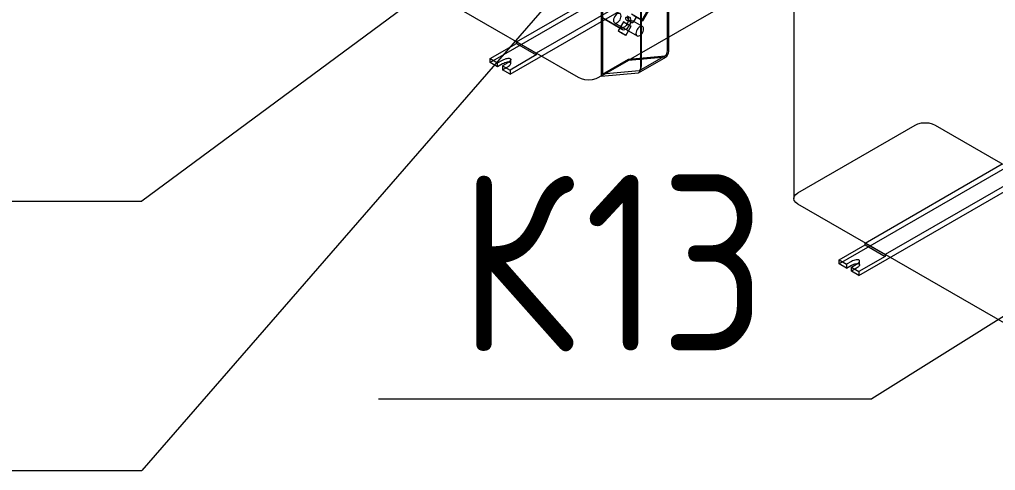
# Model space of a CAD drawing. Header units: millimetres. Extents: x -88595 to 880822, y -1054509 to -148035.
# Drawn here: x 413086 to 414470, y -311671 to -311031 of the extents above; entities that cross this region are included whole.
import ezdxf

# ---------------------------------------------------------------- set-up
doc = ezdxf.new("R2010")
doc.units = ezdxf.units.MM
doc.layers.add('Марки', color=7, linetype='Continuous', lineweight=20)
doc.layers.add('Оборудование', color=7, linetype='Continuous', lineweight=18)
doc.styles.add('$10$GOST Common', font='GOST_Common.ttf', dxfattribs={"width": 0.9, "height": 250})

# ---------------------------------------------------------------- blocks, each defined once
blk = doc.blocks.new('$0$ADSK_Наружный блок кондиционера сплит-системы1 - AS50PHP3HRA-4475079-В_ОВ3_4')
at = {"layer": 'Оборудование'}
for p, q in [((-3092, 2531.7), (-3092, 2088.4)), ((-3086.1, 2096.5), (-2919.9, 2192.5)), ((-2891.6, 2192.5), (-2354.2, 1882.2)), ((-2759.1, 2150.6), (-3027.8, 1995.5)), ((-2999.5, 1979.2), (-2730.8, 2134.3)), ((-2990.6, 2025.1), (-2796.2, 2137.4)), ((-2767.9, 2121), (-2962.4, 2008.8)), ((-2548.7, 1770), (-3086.1, 2080.2)), ((-3027.8, 2001.1), (-2990.6, 2022.5)), ((-2990.6, 2022.5), (-2990.6, 2025.1)), ((-2990.6, 2025.1), (-2962.4, 2008.8)), ((-2990.6, 2022.5), (-2962.4, 2006.2)), ((-2962.4, 2008.8), (-2962.4, 2006.2)), ((-3027.8, 1995.5), (-3027.8, 2001.1)), ((-3027.8, 2001.1), (-3017.2, 1994.9)), ((-3017.2, 1989.4), (-3027.8, 1995.5)), ((-3010.1, 1999), (-3017.2, 1994.9)), ((-3017.2, 1994.9), (-3017.2, 1989.4)), ((-3010.1, 1990.9), (-3003, 1994.9)), ((-2962.4, 2006.2), (-2999.5, 1984.7)), ((-2998.6, 1994.2), (-2998.6, 1999.7)), ((-3017.2, 1989.4), (-3010.1, 1993.5)), ((-3010.1, 1990.9), (-2999.5, 1984.7)), ((-3010.1, 1985.3), (-3010.1, 1990.9)), ((-3003, 1989.4), (-3010.1, 1985.3)), ((-2999.5, 1979.2), (-3010.1, 1985.3)), ((-2999.5, 1984.7), (-2999.5, 1979.2))]:
    blk.add_line(p, q, dxfattribs=at)
for points in [[(-2919.9, 2192.5, 0), (-2915.8, 2194.3, 0), (-2911, 2195.5, 0), (-2905.8, 2195.9, 0), (-2900.6, 2195.5, 0), (-2895.8, 2194.3, 0), (-2891.6, 2192.5, 0)], [(-3086.1, 2080.2, 0), (-3089.3, 2082.6, 0), (-3091.3, 2085.4, 0), (-3092, 2088.4, 0), (-3091.3, 2091.4, 0), (-3089.3, 2094.2, 0), (-3086.1, 2096.5, 0)], [(-3003, 1994.9, 0), (-3001.6, 1995.8, 0), (-3000.4, 1996.8, 0), (-2999.5, 1997.7, 0), (-2998.9, 1998.6, 0), (-2998.7, 1999.5, 0), (-2998.7, 2000.2, 0), (-2999.2, 2000.8, 0), (-2999.9, 2001.3, 0), (-3000.9, 2001.5, 0), (-3002.2, 2001.5, 0), (-3003.7, 2001.4, 0), (-3005.3, 2001, 0), (-3006.9, 2000.5, 0), (-3008.5, 1999.8, 0), (-3010.1, 1999, 0)], [(-3010.1, 1993.5, 0), (-3008.5, 1994.3, 0), (-3006.9, 1995, 0), (-3005.3, 1995.5, 0), (-3003.7, 1995.8, 0), (-3002.2, 1996, 0), (-3000.9, 1995.9, 0), (-2999.9, 1995.7, 0), (-2999.2, 1995.3, 0), (-2998.7, 1994.7, 0), (-2998.7, 1993.9, 0), (-2998.9, 1993.1, 0), (-2999.5, 1992.2, 0), (-3000.4, 1991.2, 0), (-3001.6, 1990.3, 0), (-3003, 1989.4, 0)]]:
    blk.add_polyline3d(points, dxfattribs=at)
blk = doc.blocks.new('$0$ADSK_Наружный блок кондиционера сплит-системы1 - AS24TL5HRA-A-4475077-В_ОВ3_4')
at = {"layer": 'Оборудование'}
for p, q in [((-4233.1, 2757.1), (-4770.5, 3067.3)), ((-4201.2, 2938.3), (-4201.2, 2759.1)), ((-4199.5, 2937.5), (-4199.5, 2762)), ((-4089.9, 2933.6), (-4358.6, 2778.5)), ((-4330.3, 2762.2), (-4061.6, 2917.3)), ((-4321.4, 2808.1), (-4127, 2920.4)), ((-4098.7, 2904), (-4293.2, 2791.8)), ((-4107.2, 2795.8), (-4107.2, 2882)), ((-4105.8, 2881.2), (-4105.8, 2795)), ((-4038.6, 2853), (-4204.8, 2757.1)), ((-4144.7, 2772.6), (-4144.7, 2858.8)), ((-4144.3, 2860.6), (-4144.3, 2774.4)), ((-4135.3, 2852.4), (-4143.3, 2838.5)), ((-4174.3, 2827.5), (-4199.3, 2842)), ((-4195.8, 2839.9), (-4170.8, 2825.5)), ((-4143.3, 2838.5), (-4158.1, 2847.1)), ((-4155.3, 2835.8), (-4151.1, 2843)), ((-4155.1, 2845.3), (-4141.9, 2837.7)), ((-4141.9, 2837.7), (-4143.3, 2838.5)), ((-4141.9, 2837.7), (-4133.9, 2851.5)), ((-4182.1, 2834.8), (-4150.2, 2816.4)), ((-4169.6, 2836.4), (-4177.1, 2823.4)), ((-4166.1, 2817.1), (-4158.6, 2830)), ((-4142.6, 2829.6), (-4155.8, 2837.2)), ((-4358.6, 2784.1), (-4321.4, 2805.5)), ((-4321.4, 2805.5), (-4321.4, 2808.1)), ((-4321.4, 2808.1), (-4293.2, 2791.8)), ((-4321.4, 2805.5), (-4293.2, 2789.2)), ((-4358.6, 2778.5), (-4358.6, 2784.1)), ((-4358.6, 2784.1), (-4348, 2777.9)), ((-4293.2, 2789.2), (-4330.3, 2767.7)), ((-4293.2, 2791.8), (-4293.2, 2789.2)), ((-4199.5, 2762), (-4162.3, 2783.5)), ((-4162.3, 2783.5), (-4110.2, 2788.1)), ((-4109.3, 2786.3), (-4162.3, 2781.6)), ((-4162.3, 2781.6), (-4162.3, 2783.5)), ((-4148.1, 2763.9), (-4109.3, 2786.3)), ((-4110.2, 2788.1), (-4147.3, 2766.7)), ((-4348, 2772.4), (-4358.6, 2778.5)), ((-4348, 2777.9), (-4340.9, 2782)), ((-4348, 2772.4), (-4348, 2777.9)), ((-4340.9, 2776.5), (-4348, 2772.4)), ((-4333.8, 2777.9), (-4340.9, 2773.9)), ((-4340.9, 2773.9), (-4330.3, 2767.7)), ((-4340.9, 2773.9), (-4340.9, 2768.3)), ((-4340.9, 2768.3), (-4333.8, 2772.4)), ((-4329.4, 2777.2), (-4329.4, 2782.7)), ((-4162.3, 2781.6), (-4201.2, 2759.1)), ((-4330.3, 2762.2), (-4340.9, 2768.3)), ((-4330.3, 2767.7), (-4330.3, 2762.2)), ((-4201.2, 2759.1), (-4148.1, 2763.9)), ((-4147.3, 2766.7), (-4199.5, 2762))]:
    blk.add_line(p, q, dxfattribs=at)
for points in [[(-4174.4, 2848, 0), (-4175.6, 2848.3, 0), (-4176.9, 2848.2, 0), (-4178.3, 2847.6, 0), (-4179.7, 2846.6, 0), (-4181, 2845.2, 0), (-4182.1, 2843.6, 0), (-4182.9, 2841.8, 0), (-4183.5, 2840, 0), (-4183.6, 2838.3, 0), (-4183.5, 2836.8, 0), (-4182.9, 2835.6, 0), (-4182.1, 2834.8, 0)], [(-4182.1, 2834.8, 0), (-4181, 2834.4, 0), (-4179.7, 2834.6, 0), (-4178.3, 2835.2, 0), (-4176.9, 2836.2, 0), (-4175.6, 2837.5, 0), (-4174.4, 2839.2, 0), (-4173.6, 2841, 0), (-4173.1, 2842.8, 0), (-4172.9, 2844.5, 0), (-4173.1, 2846, 0), (-4173.6, 2847.2, 0), (-4174.4, 2848, 0)], [(-4164.3, 2844.9, 0), (-4163.2, 2843.8, 0), (-4162.5, 2842.3, 0), (-4162.2, 2840.3, 0), (-4162.5, 2838, 0), (-4163.2, 2835.7, 0), (-4164.3, 2833.3, 0), (-4165.8, 2831.2, 0), (-4167.5, 2829.4, 0), (-4169.3, 2828, 0), (-4171.1, 2827.3, 0), (-4172.8, 2827.1, 0), (-4174.3, 2827.5, 0)], [(-4170.8, 2825.5, 0), (-4169.3, 2825.1, 0), (-4167.6, 2825.2, 0), (-4165.8, 2826, 0), (-4163.9, 2827.3, 0), (-4162.2, 2829.1, 0), (-4160.8, 2831.3, 0), (-4159.6, 2833.6, 0), (-4158.9, 2836, 0), (-4158.7, 2838.2, 0), (-4158.9, 2840.2, 0), (-4159.6, 2841.8, 0), (-4160.8, 2842.8, 0)], [(-4164.8, 2842.4, 0), (-4165.5, 2842.6, 0), (-4166, 2842.5, 0), (-4166.4, 2842, 0), (-4166.5, 2841.3, 0), (-4166.4, 2840.4, 0), (-4166, 2839.5, 0), (-4165.2, 2838.7, 0)], [(-4165.2, 2838.7, 0), (-4163.9, 2838.3, 0), (-4162.5, 2838.1, 0), (-4160.9, 2838, 0), (-4159.4, 2838, 0), (-4158, 2837.8, 0), (-4156.8, 2837.6, 0), (-4155.8, 2837.2, 0)], [(-4158.8, 2835, 0), (-4159.8, 2835.9, 0), (-4160.7, 2837.1, 0), (-4161.5, 2838.4, 0), (-4162.3, 2839.6, 0), (-4163.2, 2840.8, 0), (-4164, 2841.8, 0), (-4164.8, 2842.4, 0)], [(-4160.9, 2831.4, 0), (-4162.2, 2832.1, 0), (-4163.6, 2832.9, 0), (-4165, 2833.8, 0), (-4166.4, 2834.5, 0), (-4167.6, 2835.2, 0), (-4168.6, 2835.8, 0), (-4169.3, 2836.2, 0), (-4169.6, 2836.4, 0), (-4169.5, 2836.3, 0), (-4169.1, 2836.1, 0), (-4168.3, 2835.7, 0), (-4167.3, 2835, 0)], [(-4167.3, 2835, 0), (-4166, 2834.3, 0), (-4164.6, 2833.5, 0), (-4163.2, 2832.7, 0), (-4161.8, 2831.9, 0), (-4160.6, 2831.2, 0), (-4159.6, 2830.6, 0), (-4159, 2830.2, 0), (-4158.6, 2830.1, 0), (-4158.7, 2830.1, 0), (-4159.1, 2830.3, 0), (-4159.9, 2830.8, 0), (-4160.9, 2831.4, 0)], [(-4155.8, 2837.2, 0), (-4155.3, 2836.7, 0), (-4155.1, 2836.2, 0), (-4155.4, 2835.6, 0), (-4156, 2835.2, 0), (-4156.8, 2834.8, 0), (-4157.7, 2834.7, 0), (-4158.8, 2835, 0)], [(-4142.6, 2829.6, 0), (-4143.7, 2830, 0), (-4145, 2829.8, 0), (-4146.4, 2829.2, 0), (-4147.8, 2828.2, 0), (-4149.1, 2826.8, 0), (-4150.2, 2825.2, 0), (-4151.1, 2823.4, 0), (-4151.6, 2821.6, 0), (-4151.8, 2819.9, 0), (-4151.6, 2818.4, 0), (-4151.1, 2817.2, 0), (-4150.2, 2816.4, 0)], [(-4150.2, 2816.4, 0), (-4149.1, 2816.1, 0), (-4147.8, 2816.2, 0), (-4146.4, 2816.8, 0), (-4145, 2817.8, 0), (-4143.7, 2819.2, 0), (-4142.6, 2820.8, 0), (-4141.8, 2822.6, 0), (-4141.2, 2824.4, 0), (-4141, 2826.1, 0), (-4141.2, 2827.6, 0), (-4141.8, 2828.8, 0), (-4142.6, 2829.6, 0)], [(-4174.8, 2822.1, 0), (-4175.8, 2822.7, 0), (-4176.6, 2823.1, 0), (-4177, 2823.4, 0), (-4177.1, 2823.4, 0), (-4176.8, 2823.2, 0), (-4176.1, 2822.8, 0), (-4175.1, 2822.3, 0), (-4173.9, 2821.6, 0), (-4172.5, 2820.8, 0), (-4171.1, 2819.9, 0), (-4169.7, 2819.1, 0), (-4168.4, 2818.4, 0)], [(-4168.4, 2818.4, 0), (-4167.4, 2817.8, 0), (-4166.6, 2817.3, 0), (-4166.2, 2817.1, 0), (-4166.1, 2817.1, 0), (-4166.5, 2817.2, 0), (-4167.1, 2817.6, 0), (-4168.1, 2818.2, 0), (-4169.3, 2818.9, 0), (-4170.7, 2819.7, 0), (-4172.1, 2820.5, 0), (-4173.5, 2821.3, 0), (-4174.8, 2822.1, 0)], [(-4340.9, 2782, 0), (-4339.3, 2782.8, 0), (-4337.7, 2783.5, 0), (-4336.1, 2784, 0), (-4334.5, 2784.4, 0), (-4333, 2784.5, 0), (-4331.7, 2784.5, 0), (-4330.7, 2784.3, 0), (-4330, 2783.8, 0), (-4329.5, 2783.2, 0), (-4329.5, 2782.5, 0), (-4329.7, 2781.6, 0), (-4330.3, 2780.7, 0), (-4331.2, 2779.8, 0), (-4332.4, 2778.8, 0), (-4333.8, 2777.9, 0)], [(-4110.2, 2788.1, 0), (-4108.5, 2790, 0), (-4107.5, 2792.7, 0), (-4107.2, 2795.8, 0)], [(-4105.8, 2795, 0), (-4106.2, 2791.4, 0), (-4107.4, 2788.4, 0), (-4109.3, 2786.3, 0)], [(-4333.8, 2772.4, 0), (-4332.4, 2773.3, 0), (-4331.2, 2774.2, 0), (-4330.3, 2775.2, 0), (-4329.7, 2776.1, 0), (-4329.5, 2776.9, 0), (-4329.5, 2777.7, 0), (-4330, 2778.3, 0), (-4330.7, 2778.7, 0), (-4331.7, 2778.9, 0), (-4333, 2779, 0), (-4334.5, 2778.8, 0), (-4336.1, 2778.5, 0), (-4337.7, 2778, 0), (-4339.3, 2777.3, 0), (-4340.9, 2776.5, 0)], [(-4148.1, 2763.9, 0), (-4146.2, 2766, 0), (-4145.1, 2768.9, 0), (-4144.7, 2772.6, 0)], [(-4144.3, 2774.4, 0), (-4144.7, 2771.2, 0), (-4145.7, 2768.6, 0), (-4147.3, 2766.7, 0)], [(-4204.8, 2757.1, 0), (-4208.9, 2755.2, 0), (-4213.7, 2754.1, 0), (-4218.9, 2753.7, 0), (-4224.1, 2754.1, 0), (-4228.9, 2755.2, 0), (-4233.1, 2757.1, 0)]]:
    blk.add_polyline3d(points, dxfattribs=at)
blk = doc.blocks.new('$0$ADSK_M_Оборудование1 - ADSK_Марка_15-3198495-В_ОВ3_4')
at = {"layer": 'Марки'}
blk.add_line((-15956.5, 12814.6), (-15256.5, 12814.6), dxfattribs=at)
blk = doc.blocks.new('$0$ADSK_M_Трубы - Диаметр_10-3265709-В_ОВ3_4')
at = {"layer": 'Марки'}
blk.add_line((-15956.5, 12420.2), (-14956.5, 12420.2), dxfattribs=at)

msp = doc.modelspace()

# ---------------------------------------------------------------- linework, layer by layer
at = {"layer": 'Марки'}
for p, q in [((413990.7, -310748), (413259, -311288.9)), ((413994.6, -310825), (413259, -311671.3)), ((414522, -311427), (414294.8, -311569.5))]:
    msp.add_line(p, q, dxfattribs=at)

# ---------------------------------------------------------------- block references
for name, p in [('$0$ADSK_M_Трубы - Диаметр_10-3265709-В_ОВ3_4', (428215.5, -323709.1)), ('$0$ADSK_M_Оборудование1 - ADSK_Марка_15-3198495-В_ОВ3_4', (429551.3, -324384.1)), ('$0$ADSK_M_Трубы - Диаметр_10-3265709-В_ОВ3_4', (428215.5, -324091.5))]:
    msp.add_blockref(name, p, dxfattribs=at)
at = {"layer": 'Оборудование'}
for name, p in [('$0$ADSK_Наружный блок кондиционера сплит-системы1 - AS24TL5HRA-A-4475077-В_ОВ3_4', (418111.9, -313870.8)), ('$0$ADSK_Наружный блок кондиционера сплит-системы1 - AS50PHP3HRA-4475079-В_ОВ3_4', (417276, -313373.6))]:
    msp.add_blockref(name, p, dxfattribs=at)

# ---------------------------------------------------------------- texts
at = {"layer": 'Марки', "lineweight": 9, "char_height": 250, "attachment_point": 1, "style": '$10$GOST Common'}
for s, insert, width in [('13', (413886.9, -311251.6), 331.899), ('\\fGOST Common|b0|i0|c204|p34|;\\W.9;К', (413708.3, -311251.6), 216.456)]:
    msp.add_mtext(s, dxfattribs=dict(at, insert=insert, width=width))

doc.saveas('drawing.dxf')
